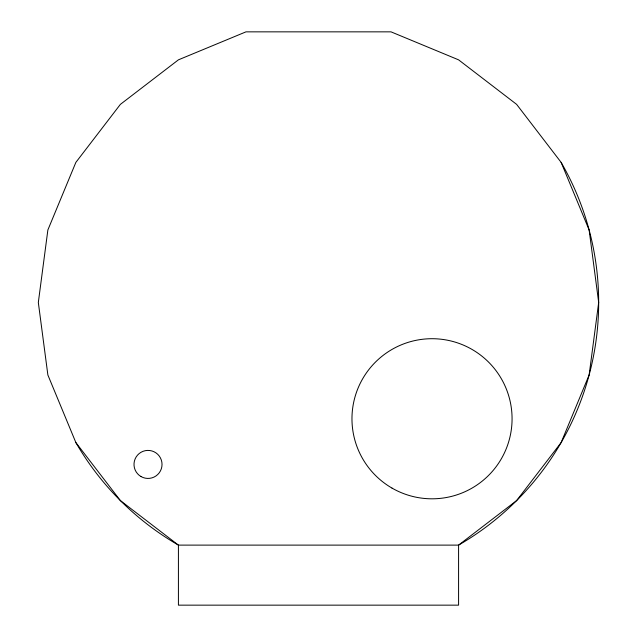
<?xml version="1.0" encoding="UTF-8"?>
<svg xmlns="http://www.w3.org/2000/svg" width="637" height="637" viewBox="0 0 637 637"><rect width="100%" height="100%" fill="white"/><g stroke="black" fill="none" stroke-linecap="round" stroke-linejoin="round"><path stroke-width="0.96" d="M561.133 162.387L516.615 104.364L458.584 59.838L391.014 31.85L245.986 31.85L178.416 59.838L120.385 104.364L75.867 162.387L47.871 229.965L38.324 302.479L47.871 374.994L75.867 442.564L120.385 500.586L178.416 545.113L458.584 545.113L516.615 500.586L561.133 442.564L589.129 374.994L598.676 302.479L589.129 229.965L561.133 162.387A280.176 280.176 0 0 1 458.584 545.113L458.584 605.15L178.416 605.15L178.416 545.113A280.176 280.176 0 0 1 75.867 442.564M391.994 488.085A80.047 80.047 0 0 0 512.068 418.756A80.047 80.047 0 0 0 391.994 349.434A80.047 80.047 0 0 0 391.994 488.085M141.016 476.556A14.006 14.006 0 0 0 162.029 464.421A14.006 14.006 0 0 0 141.016 452.286A14.006 14.006 0 0 0 141.016 476.556"/></g></svg>
